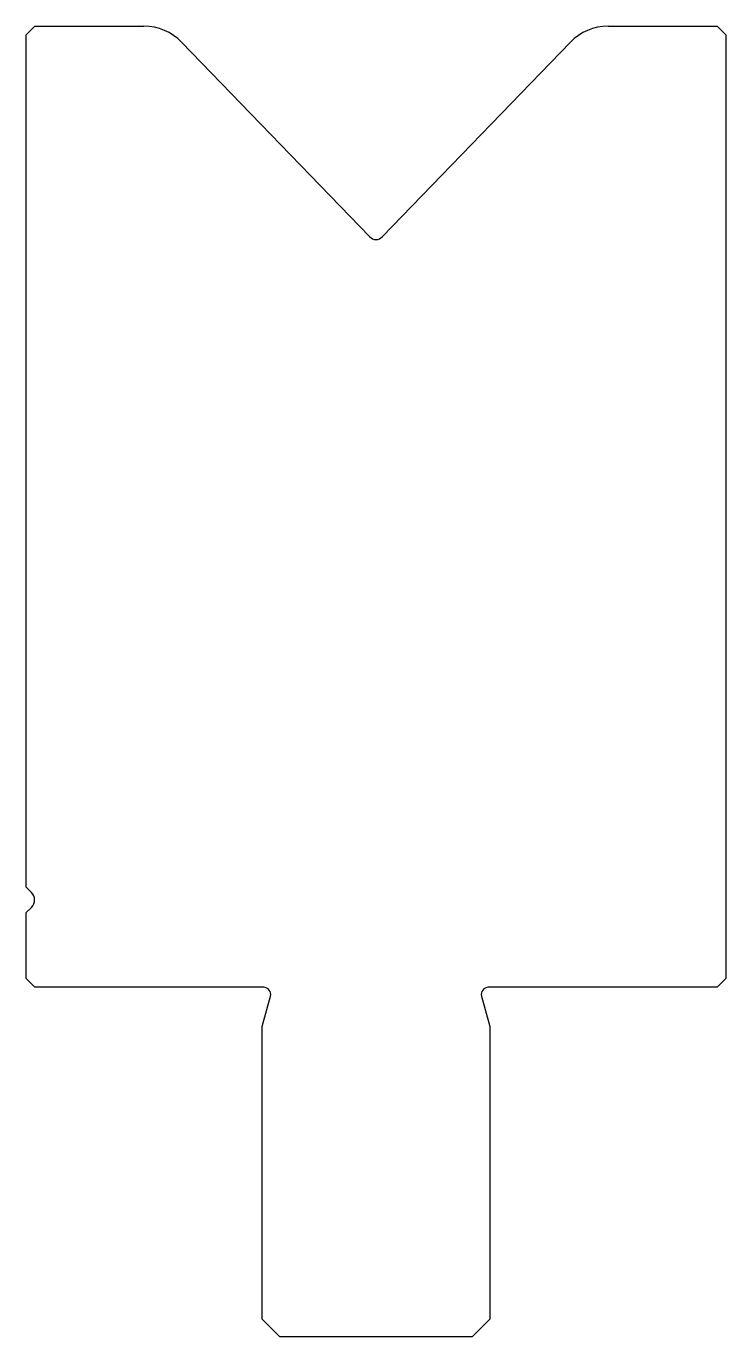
# Model space of a CAD drawing. Header units: metres. Extents: x -14.9 to 25.1, y -46.2 to 28.8.
import ezdxf

# ---------------------------------------------------------------- set-up
doc = ezdxf.new("R2010")
doc.units = ezdxf.units.M

msp = doc.modelspace()

# ---------------------------------------------------------------- linework, layer by layer
for p, q in [((-14.354366, 28.823751), (-14.854366, 28.323751)), ((-14.354366, 28.823751), (-8.127791, 28.823751)), ((18.419058, 28.823751), (24.645634, 28.823751)), ((25.145634, 28.323751), (24.645634, 28.823751)), ((-14.854366, -20.447721), (-14.854366, 28.323751)), ((-5.969771, 27.907726), (4.785964, 16.769836)), ((5.505304, 16.769836), (16.261039, 27.907726)), ((25.145634, 28.323751), (25.145634, -25.676249)), ((-14.550102, -20.751985), (-14.854366, -20.447721)), ((-14.854366, -21.904777), (-14.550102, -21.600513)), ((-14.854366, -25.676249), (-14.854366, -21.904777)), ((-14.854366, -25.676249), (-14.354366, -26.176249)), ((-1.274366, -26.176249), (-14.354366, -26.176249)), ((24.645634, -26.176249), (11.565634, -26.176249)), ((24.645634, -26.176249), (25.145634, -25.676249)), ((-1.354366, -28.420294), (-0.887996, -26.679777)), ((11.179264, -26.679777), (11.645634, -28.420294)), ((-1.354366, -45.176249), (-1.354366, -28.420294)), ((11.645634, -28.420294), (11.645634, -45.176249)), ((-1.354366, -45.176249), (-0.354366, -46.176249)), ((10.645634, -46.176249), (11.645634, -45.176249)), ((10.645634, -46.176249), (-0.354366, -46.176249))]:
    msp.add_line(p, q)
for centre, radius, start, end in [((-8.127791, 25.823751), 3, 44, 90), ((18.419058, 25.823751), 3, 90, 136), ((5.145634, 17.117165), 0.5, 224, 316), ((-14.974366, -21.176249), 0.6, 315, 45), ((-1.274366, -26.576249), 0.4, 345, 90), ((11.565634, -26.576249), 0.4, 90, 195)]:
    msp.add_arc(centre, radius, start, end)

doc.saveas('drawing.dxf')
